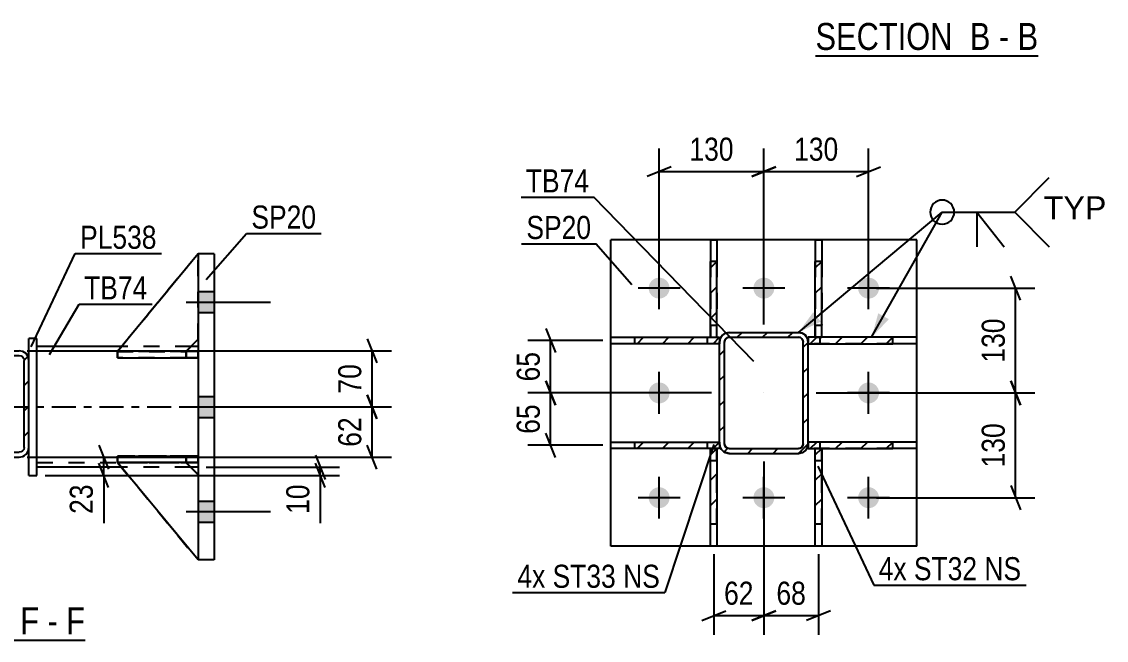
# Model space of a CAD drawing. Header units: millimetres. Extents: x 0 to 841, y 0 to 594.
# Drawn here: x 330.4 to 465.1, y 138.8 to 215.6 of the extents above; entities that cross this region are included whole.
import ezdxf

# ---------------------------------------------------------------- set-up
doc = ezdxf.new("R2010")
doc.units = ezdxf.units.MM
doc.linetypes.add('DXK_LINE_DOT2', pattern=[3.9198, 1.9599, -1.9599])
doc.linetypes.add('DXK_LINE_DOT3', pattern=[5.9187, 2.979, -0.9799, 0.9799, -0.9799])
doc.styles.add('Arial', font='ARIAL.TTF', dxfattribs={"height": 0.2})
doc.styles.add('Arial Narrow', font='ARIALN.TTF', dxfattribs={"height": 0.2})

# ---------------------------------------------------------------- blocks, each defined once
blk = doc.blocks.new('Unknown-814735430-12 - 2738')
at = {"color": 6, "linetype": 'Continuous'}
blk.add_line((428.99, 211.32), (456.64, 211.32), dxfattribs=at)
at = {"color": 0, "linetype": 'Continuous'}
for points in [[(447.1, 212.07), (447.1, 215.57), (428.99, 215.57), (428.99, 212.07)], [(450.71, 212.07), (450.71, 215.57), (448.15, 215.57), (448.15, 212.07)], [(453.03, 212.07), (453.03, 215.57), (451.76, 215.57), (451.76, 212.07)], [(456.64, 212.07), (456.64, 215.57), (454.08, 215.57), (454.08, 212.07)]]:
    blk.add_wipeout(points, dxfattribs=at)
at = {"color": 7, "linetype": 'Continuous', "style": 'Arial Narrow'}
for s, p in [('SECTION ', (428.99, 212.07)), ('B', (448.15, 212.07)), ('B', (454.08, 212.07)), ('-', (451.76, 212.07))]:
    blk.add_text(s, height=3.34, dxfattribs=at).set_placement(p)
blk = doc.blocks.new('Unknown-814735430-16 - 6405')
at = {"color": 6, "linetype": 'Continuous'}
blk.add_line((311.1, 138.82), (338.31, 138.82), dxfattribs=at)
at = {"color": 0, "linetype": 'Continuous'}
for points in [[(329.21, 139.57), (329.21, 143.07), (311.1, 143.07), (311.1, 139.57)], [(332.6, 139.57), (332.6, 143.07), (330.26, 143.07), (330.26, 139.57)], [(334.92, 139.57), (334.92, 143.07), (333.65, 143.07), (333.65, 139.57)], [(338.31, 139.57), (338.31, 143.07), (335.97, 143.07), (335.97, 139.57)]]:
    blk.add_wipeout(points, dxfattribs=at)
at = {"color": 7, "linetype": 'Continuous', "style": 'Arial Narrow'}
for s, p in [('SECTION ', (311.1, 139.57)), ('F', (330.26, 139.57)), ('F', (335.97, 139.57)), ('-', (333.65, 139.57))]:
    blk.add_text(s, height=3.34, dxfattribs=at).set_placement(p)
blk = doc.blocks.new('Part-814735430-6523 - 6405')
at = {"linetype": 'Continuous'}
h = blk.add_hatch(dxfattribs=at)
h.set_pattern_fill('', scale=0.7, style=0, pattern_type=0)
h.set_pattern_definition([(45, (319.34, 174.7427), (-1.57154, 1.57154), [])])
h.paths.add_polyline_path([(330.14, 174.74), (319.34, 174.74), (318.88, 174.65), (318.49, 174.39), (318.23, 174), (318.14, 173.54), (318.14, 162.74), (318.23, 162.28), (318.49, 161.89), (318.88, 161.63), (319.34, 161.54), (330.14, 161.54), (330.6, 161.63), (330.99, 161.89), (331.25, 162.28), (331.34, 162.74), (331.34, 173.54), (331.25, 174), (330.99, 174.39), (330.6, 174.65)])
h.paths.add_polyline_path([(330.69, 173.77), (330.74, 173.54), (330.74, 162.74), (330.69, 162.51), (330.56, 162.32), (330.37, 162.19), (330.14, 162.14), (319.34, 162.14), (319.11, 162.19), (318.92, 162.32), (318.79, 162.51), (318.74, 162.74), (318.74, 173.54), (318.79, 173.77), (318.92, 173.97), (319.11, 174.1), (319.34, 174.14), (330.14, 174.14), (330.37, 174.1), (330.56, 173.97)])
at = {"color": 2, "linetype": 'Continuous'}
for p, q in [((318.23, 174), (318.14, 173.54)), ((318.74, 173.54), (318.79, 173.77)), ((318.79, 173.77), (318.92, 173.97)), ((319.34, 174.74), (318.88, 174.65)), ((318.92, 173.97), (319.11, 174.1)), ((319.11, 174.1), (319.34, 174.14)), ((319.34, 174.74), (319.34, 174.74)), ((319.34, 174.74), (330.14, 174.74)), ((319.34, 174.14), (319.34, 174.14)), ((319.34, 174.14), (330.14, 174.14)), ((330.14, 174.74), (330.14, 174.74)), ((330.6, 174.65), (330.14, 174.74)), ((330.14, 174.14), (330.14, 174.14)), ((330.14, 174.14), (330.37, 174.1)), ((330.37, 174.1), (330.56, 173.97)), ((330.56, 173.97), (330.69, 173.77)), ((330.69, 173.77), (330.74, 173.54)), ((331.34, 173.54), (331.25, 174)), ((318.14, 173.54), (318.14, 173.54)), ((318.14, 162.74), (318.14, 173.54)), ((318.74, 173.54), (318.74, 173.54)), ((318.74, 162.74), (318.74, 173.54)), ((330.74, 173.54), (330.74, 173.54)), ((330.74, 162.74), (330.74, 173.54)), ((331.34, 173.54), (331.34, 173.54)), ((331.34, 162.74), (331.34, 173.54)), ((318.14, 162.74), (318.14, 162.74)), ((318.14, 162.74), (318.23, 162.28)), ((318.74, 162.74), (318.74, 162.74)), ((318.79, 162.51), (318.74, 162.74)), ((318.92, 162.32), (318.79, 162.51)), ((318.88, 161.63), (319.34, 161.54)), ((319.11, 162.19), (318.92, 162.32)), ((319.34, 162.14), (319.11, 162.19)), ((319.34, 162.14), (319.34, 162.14)), ((319.34, 162.14), (330.14, 162.14)), ((330.37, 162.19), (330.14, 162.14)), ((330.14, 162.14), (330.14, 162.14)), ((330.14, 161.54), (330.6, 161.63)), ((330.56, 162.32), (330.37, 162.19)), ((330.69, 162.51), (330.56, 162.32)), ((330.74, 162.74), (330.69, 162.51)), ((330.74, 162.74), (330.74, 162.74)), ((331.25, 162.28), (331.34, 162.74)), ((331.34, 162.74), (331.34, 162.74)), ((319.34, 161.54), (319.34, 161.54)), ((319.34, 161.54), (330.14, 161.54)), ((330.14, 161.54), (330.14, 161.54))]:
    blk.add_line(p, q, dxfattribs=at)
at = {"color": 7, "linetype": 'DXK_LINE_DOT3'}
blk.add_line((324.74, 168.14), (324.74, 168.14), dxfattribs=at)
at = {"color": 2, "linetype": 'Continuous'}
for centre, start, end in [((319.34, 173.54), 112.5, 157.5), ((330.14, 173.54), 22.5, 67.5), ((319.34, 162.74), 202.5, 247.5), ((330.14, 162.74), 292.5, 337.5)]:
    blk.add_arc(centre, 1.2, start, end, dxfattribs=at)
blk = doc.blocks.new('Bolt-814735430-6483 - 6405')
at = {"linetype": 'Continuous'}
for points in [[(354.34, 179.48), (354.34, 182.08), (352.34, 182.08), (352.34, 179.48)], [(354.34, 179.48), (354.34, 182.08), (352.34, 182.08), (352.34, 179.48)], [(354.34, 179.48), (354.34, 182.08), (352.34, 182.08), (352.34, 179.48)], [(354.34, 166.48), (354.34, 169.08), (352.34, 169.08), (352.34, 166.48)], [(354.34, 166.48), (354.34, 169.08), (352.34, 169.08), (352.34, 166.48)], [(354.34, 153.48), (354.34, 156.08), (352.34, 156.08), (352.34, 153.48)], [(354.34, 153.48), (354.34, 156.08), (352.34, 156.08), (352.34, 153.48)], [(354.34, 153.48), (354.34, 156.08), (352.34, 156.08), (352.34, 153.48)]]:
    blk.add_hatch(color=1, dxfattribs=at).paths.add_polyline_path(points)
at = {"color": 1, "linetype": 'Continuous'}
for p, q in [((352.34, 182.08), (354.34, 182.08)), ((352.34, 182.08), (354.34, 182.08)), ((352.34, 182.08), (354.34, 182.08)), ((350.84, 180.78), (361.34, 180.78)), ((350.84, 180.78), (361.34, 180.78)), ((350.84, 180.78), (361.34, 180.78)), ((352.34, 179.48), (354.34, 179.48)), ((352.34, 179.48), (354.34, 179.48)), ((352.34, 179.48), (354.34, 179.48)), ((352.34, 169.08), (354.34, 169.08)), ((352.34, 169.08), (354.34, 169.08)), ((350.84, 167.78), (361.34, 167.78)), ((350.84, 167.78), (361.34, 167.78)), ((352.34, 166.48), (354.34, 166.48)), ((352.34, 166.48), (354.34, 166.48)), ((352.34, 156.08), (354.34, 156.08)), ((352.34, 156.08), (354.34, 156.08)), ((352.34, 156.08), (354.34, 156.08)), ((350.84, 154.78), (361.34, 154.78)), ((350.84, 154.78), (361.34, 154.78)), ((350.84, 154.78), (361.34, 154.78)), ((352.34, 153.48), (354.34, 153.48)), ((352.34, 153.48), (354.34, 153.48)), ((352.34, 153.48), (354.34, 153.48))]:
    blk.add_line(p, q, dxfattribs=at)
blk = doc.blocks.new('Part-814735430-6532 - 6405')
at = {"color": 2, "linetype": 'Continuous'}
for p, q in [((342.84, 175.28), (332.34, 175.28)), ((352.34, 175.28), (351.45, 175.28)), ((342.83, 160.28), (332.34, 160.28)), ((352.34, 160.28), (351.43, 160.28))]:
    blk.add_line(p, q, dxfattribs=at)
at = {"color": 7, "linetype": 'DXK_LINE_DOT2'}
for p, q in [((332.34, 160.28), (332.34, 175.28)), ((351.45, 175.28), (342.84, 175.28)), ((352.34, 175.28), (352.34, 160.28)), ((352.34, 174.68), (332.34, 174.68)), ((332.34, 160.88), (352.34, 160.88)), ((351.43, 160.28), (342.83, 160.28))]:
    blk.add_line(p, q, dxfattribs=at)
at = {"color": 7, "linetype": 'DXK_LINE_DOT3'}
blk.add_line((322.34, 167.78), (362.34, 167.78), dxfattribs=at)
blk = doc.blocks.new('Part-814735430-6537 - 6405')
at = {"color": 2, "linetype": 'Continuous'}
for p, q in [((332.34, 176.28), (331.34, 176.28)), ((331.34, 173.54), (331.34, 176.28)), ((332.34, 159.28), (332.34, 176.28)), ((331.34, 159.28), (331.34, 162.74)), ((331.34, 159.28), (332.34, 159.28))]:
    blk.add_line(p, q, dxfattribs=at)
at = {"color": 7, "linetype": 'DXK_LINE_DOT2'}
blk.add_line((331.34, 162.74), (331.34, 173.54), dxfattribs=at)
blk = doc.blocks.new('Part-814735430-6548 - 6405')
at = {"color": 2, "linetype": 'Continuous'}
for p, q in [((342.34, 160.87), (342.34, 160.87)), ((350.84, 160.87), (342.34, 160.87)), ((352.34, 148.78), (342.34, 160.87)), ((350.84, 160.87), (350.84, 160.87)), ((350.84, 160.87), (352.34, 159.37))]:
    blk.add_line(p, q, dxfattribs=at)
at = {"color": 7, "linetype": 'DXK_LINE_DOT2'}
for p, q in [((342.34, 160.87), (350.84, 160.87)), ((352.34, 148.78), (342.34, 160.87)), ((350.84, 160.87), (352.34, 159.37)), ((352.34, 159.37), (352.34, 148.78))]:
    blk.add_line(p, q, dxfattribs=at)
blk = doc.blocks.new('Part-814735430-6549 - 6405')
at = {"color": 7, "linetype": 'DXK_LINE_DOT2'}
for p, q in [((342.34, 160.87), (350.84, 160.87)), ((352.34, 148.78), (342.34, 160.87)), ((342.34, 160.87), (342.34, 160.87)), ((350.84, 160.87), (342.34, 160.87)), ((342.34, 160.87), (352.34, 148.78)), ((350.84, 160.87), (352.34, 159.37)), ((350.84, 160.87), (350.84, 160.87)), ((352.34, 159.37), (350.84, 160.87)), ((352.34, 159.37), (352.34, 148.78))]:
    blk.add_line(p, q, dxfattribs=at)
blk = doc.blocks.new('Part-814735430-6550 - 6405')
at = {"color": 2, "linetype": 'Continuous'}
for p, q in [((352.34, 186.78), (342.34, 174.67)), ((350.85, 174.68), (352.34, 176.17)), ((343.59, 174.67), (342.34, 174.67)), ((342.34, 174.67), (342.34, 174.67))]:
    blk.add_line(p, q, dxfattribs=at)
at = {"color": 7, "linetype": 'DXK_LINE_DOT2'}
for p, q in [((342.34, 174.67), (352.34, 186.78)), ((352.34, 176.17), (352.34, 186.78)), ((350.84, 174.67), (352.34, 176.17)), ((350.84, 174.67), (342.34, 174.67)), ((350.84, 174.67), (343.59, 174.67)), ((350.84, 174.67), (350.85, 174.68)), ((350.84, 174.67), (350.84, 174.67))]:
    blk.add_line(p, q, dxfattribs=at)
blk = doc.blocks.new('Part-814735430-6551 - 6405')
at = {"color": 7, "linetype": 'DXK_LINE_DOT2'}
for p, q in [((352.34, 186.78), (342.34, 174.67)), ((342.34, 174.67), (352.34, 186.78)), ((352.34, 176.17), (352.34, 186.78)), ((350.84, 174.67), (352.34, 176.17)), ((350.84, 174.67), (352.34, 176.17)), ((342.34, 174.67), (350.84, 174.67)), ((342.34, 174.67), (342.34, 174.67)), ((350.84, 174.67), (342.34, 174.67)), ((350.84, 174.67), (350.84, 174.67))]:
    blk.add_line(p, q, dxfattribs=at)
blk = doc.blocks.new('Part-814735430-6552 - 6405')
at = {"color": 7, "linetype": 'DXK_LINE_DOT2'}
for p, q in [((342.34, 160.88), (342.34, 161.68)), ((342.34, 161.68), (350.84, 161.68)), ((352.34, 161.68), (342.34, 161.68)), ((350.84, 160.88), (350.84, 161.68)), ((350.84, 161.68), (352.34, 161.68)), ((352.34, 160.88), (352.34, 161.68)), ((352.34, 160.88), (352.34, 161.68)), ((352.34, 161.68), (352.34, 161.68)), ((350.84, 160.88), (342.34, 160.88)), ((342.34, 160.88), (352.34, 160.88)), ((352.34, 160.88), (350.84, 160.88)), ((352.34, 160.88), (352.34, 160.88))]:
    blk.add_line(p, q, dxfattribs=at)
blk = doc.blocks.new('Part-814735430-6553 - 6405')
at = {"color": 7, "linetype": 'DXK_LINE_DOT2'}
for p, q in [((342.34, 173.88), (342.34, 174.68)), ((342.34, 174.68), (350.84, 174.68)), ((352.34, 174.68), (342.34, 174.68)), ((350.84, 173.88), (342.34, 173.88)), ((342.34, 173.88), (352.34, 173.88)), ((350.84, 173.88), (350.84, 174.68)), ((350.84, 174.68), (352.34, 174.68)), ((352.34, 173.88), (350.84, 173.88)), ((352.34, 173.88), (352.34, 174.68)), ((352.34, 173.88), (352.34, 174.68)), ((352.34, 174.68), (352.34, 174.68)), ((352.34, 173.88), (352.34, 173.88))]:
    blk.add_line(p, q, dxfattribs=at)
blk = doc.blocks.new('Part-814735430-6554 - 6405')
at = {"color": 2, "linetype": 'Continuous'}
for p, q in [((342.34, 161.68), (352.34, 161.68)), ((342.34, 161.68), (342.34, 160.88)), ((352.34, 161.68), (352.34, 161.68)), ((352.34, 160.88), (352.34, 161.68)), ((352.34, 160.88), (342.34, 160.88))]:
    blk.add_line(p, q, dxfattribs=at)
at = {"color": 7, "linetype": 'DXK_LINE_DOT2'}
for p, q in [((350.84, 161.68), (342.34, 161.68)), ((352.34, 161.68), (350.84, 161.68)), ((350.84, 161.68), (350.84, 160.88)), ((352.34, 161.68), (352.34, 161.68)), ((342.34, 160.88), (350.84, 160.88)), ((350.84, 160.88), (352.34, 160.88))]:
    blk.add_line(p, q, dxfattribs=at)
blk = doc.blocks.new('Part-814735430-6555 - 6405')
at = {"color": 2, "linetype": 'Continuous'}
for p, q in [((342.35, 174.68), (342.34, 174.68)), ((342.34, 174.68), (342.34, 173.88)), ((342.34, 173.88), (352.34, 173.88)), ((352.34, 174.68), (343.59, 174.68)), ((352.34, 174.68), (352.34, 174.68)), ((352.34, 174.68), (352.34, 173.88))]:
    blk.add_line(p, q, dxfattribs=at)
at = {"color": 7, "linetype": 'DXK_LINE_DOT2'}
for p, q in [((342.34, 173.88), (350.84, 173.88)), ((343.59, 174.68), (342.35, 174.68)), ((350.84, 174.68), (342.35, 174.68)), ((350.84, 174.68), (352.34, 174.68)), ((350.84, 174.68), (350.84, 173.88)), ((350.84, 173.88), (352.34, 173.88)), ((352.34, 174.68), (352.34, 174.68))]:
    blk.add_line(p, q, dxfattribs=at)
blk = doc.blocks.new('Part-814735430-6568 - 6405')
at = {"color": 2, "linetype": 'Continuous'}
for p, q in [((354.34, 186.78), (352.34, 186.78)), ((352.34, 186.78), (352.34, 148.78)), ((354.34, 186.78), (354.34, 148.78)), ((354.34, 148.78), (352.34, 148.78))]:
    blk.add_line(p, q, dxfattribs=at)
blk = doc.blocks.new('Part-814735430-6031 - 6020')
at = {"linetype": 'Continuous'}
h = blk.add_hatch(dxfattribs=at)
h.set_pattern_fill('', scale=0.7, style=0, pattern_type=0)
h.set_pattern_definition([(45, (417.0798, 163.4131), (-1.57154, 1.57154), [])])
h.paths.add_polyline_path([(417.08, 162.61), (417.08, 163.41), (406.58, 163.41), (406.58, 162.61)])
at = {"color": 2, "linetype": 'Continuous'}
for p, q in [((403.58, 162.61), (403.58, 163.41)), ((403.58, 163.41), (406.58, 163.41)), ((406.58, 163.41), (417.08, 163.41)), ((406.58, 162.61), (406.58, 163.41)), ((417.08, 163.41), (417.08, 162.61)), ((406.58, 162.61), (403.58, 162.61)), ((417.08, 162.61), (406.58, 162.61))]:
    blk.add_line(p, q, dxfattribs=at)
at = {"color": 7, "linetype": 'DXK_LINE_DOT2'}
for p, q in [((406.58, 163.41), (417.08, 163.41)), ((415.58, 162.61), (415.58, 163.41)), ((417.08, 163.41), (417.08, 162.61)), ((417.08, 162.61), (406.58, 162.61))]:
    blk.add_line(p, q, dxfattribs=at)
blk = doc.blocks.new('Bolt-814735430-6129 - 6020')
at = {"linetype": 'Continuous'}
for points in [[(408.28, 182.51, -1), (410.88, 182.51, -1)], [(421.28, 182.51, -1), (423.88, 182.51, -1)], [(434.28, 182.51, -1), (436.88, 182.51, -1)], [(408.28, 169.51, -1), (410.88, 169.51, -1)], [(434.28, 169.51, -1), (436.88, 169.51, -1)], [(408.28, 156.51, -1), (410.88, 156.51, -1)], [(421.28, 156.51, -1), (423.88, 156.51, -1)], [(434.28, 156.51, -1), (436.88, 156.51, -1)]]:
    blk.add_hatch(color=1, dxfattribs=at).paths.add_polyline_path(points)
at = {"color": 1, "linetype": 'Continuous'}
for p, q in [((409.58, 179.91), (409.58, 185.11)), ((422.58, 179.91), (422.58, 185.11)), ((435.58, 179.91), (435.58, 185.11)), ((412.18, 182.51), (406.98, 182.51)), ((425.18, 182.51), (419.98, 182.51)), ((438.18, 182.51), (432.98, 182.51)), ((409.58, 166.91), (409.58, 172.11)), ((435.58, 166.91), (435.58, 172.11)), ((412.18, 169.51), (406.98, 169.51)), ((438.18, 169.51), (432.98, 169.51)), ((409.58, 153.91), (409.58, 159.11)), ((422.58, 153.91), (422.58, 159.11)), ((435.58, 153.91), (435.58, 159.11)), ((412.18, 156.51), (406.98, 156.51)), ((425.18, 156.51), (419.98, 156.51)), ((438.18, 156.51), (432.98, 156.51))]:
    blk.add_line(p, q, dxfattribs=at)
blk = doc.blocks.new('Part-814735430-6073 - 6020')
at = {"linetype": 'Continuous'}
h = blk.add_hatch(dxfattribs=at)
h.set_pattern_fill('', scale=0.7, style=0, pattern_type=0)
h.set_pattern_definition([(45, (417.0798, 176.4131), (-1.57154, 1.57154), [])])
h.paths.add_polyline_path([(417.08, 175.61), (417.08, 176.41), (406.58, 176.41), (406.58, 175.61)])
at = {"color": 2, "linetype": 'Continuous'}
for p, q in [((403.58, 175.61), (403.58, 176.41)), ((403.58, 176.41), (406.58, 176.41)), ((406.58, 176.41), (417.08, 176.41)), ((406.58, 175.61), (406.58, 176.41)), ((417.08, 176.41), (417.08, 175.61)), ((406.58, 175.61), (403.58, 175.61)), ((417.08, 175.61), (406.58, 175.61))]:
    blk.add_line(p, q, dxfattribs=at)
at = {"color": 7, "linetype": 'DXK_LINE_DOT2'}
for p, q in [((406.58, 176.41), (417.08, 176.41)), ((415.58, 175.61), (415.58, 176.41)), ((417.08, 176.41), (417.08, 175.61)), ((417.08, 175.61), (406.58, 175.61))]:
    blk.add_line(p, q, dxfattribs=at)
blk = doc.blocks.new('Part-814735430-6078 - 6020')
at = {"linetype": 'Continuous'}
h = blk.add_hatch(dxfattribs=at)
h.set_pattern_fill('', scale=0.7, style=0, pattern_type=0)
h.set_pattern_definition([(45, (429.7644, 162.6233), (-1.57154, 1.57154), [])])
h.paths.add_polyline_path([(429.76, 153.21), (429.76, 162.62), (428.96, 162.62), (428.96, 153.21)])
at = {"color": 7, "linetype": 'DXK_LINE_DOT2'}
for p, q in [((428.96, 161.12), (428.96, 162.62)), ((428.96, 162.62), (429.76, 162.62)), ((429.76, 153.21), (429.76, 162.62)), ((428.96, 161.12), (429.76, 161.12)), ((428.96, 153.21), (428.96, 161.12))]:
    blk.add_line(p, q, dxfattribs=at)
at = {"color": 2, "linetype": 'Continuous'}
for p, q in [((428.96, 153.21), (428.96, 162.62)), ((428.96, 162.62), (429.76, 162.62)), ((429.76, 162.62), (429.76, 153.21)), ((428.96, 150.51), (428.96, 153.21)), ((429.76, 153.21), (428.96, 153.21)), ((429.76, 153.21), (429.76, 150.51)), ((429.76, 150.51), (428.96, 150.51))]:
    blk.add_line(p, q, dxfattribs=at)
blk = doc.blocks.new('Part-814735430-6083 - 6020')
at = {"linetype": 'Continuous'}
h = blk.add_hatch(dxfattribs=at)
h.set_pattern_fill('', scale=0.7, style=0, pattern_type=0)
h.set_pattern_definition([(45, (416.765, 162.6233), (-1.57154, 1.57154), [])])
h.paths.add_polyline_path([(416.76, 153.21), (416.76, 162.62), (415.96, 162.62), (415.96, 153.21)])
at = {"color": 7, "linetype": 'DXK_LINE_DOT2'}
for p, q in [((415.96, 161.12), (415.96, 162.62)), ((415.96, 162.62), (416.76, 162.62)), ((416.76, 153.21), (416.76, 162.62)), ((415.96, 161.12), (416.76, 161.12)), ((415.96, 153.21), (415.96, 161.12))]:
    blk.add_line(p, q, dxfattribs=at)
at = {"color": 2, "linetype": 'Continuous'}
for p, q in [((415.96, 153.21), (415.96, 162.62)), ((415.96, 162.62), (416.76, 162.62)), ((416.76, 162.62), (416.76, 153.21)), ((415.96, 150.51), (415.96, 153.21)), ((416.76, 153.21), (415.96, 153.21)), ((416.76, 153.21), (416.76, 150.51)), ((416.76, 150.51), (415.96, 150.51))]:
    blk.add_line(p, q, dxfattribs=at)
blk = doc.blocks.new('Part-814735430-6088 - 6020')
at = {"linetype": 'Continuous'}
h = blk.add_hatch(dxfattribs=at)
h.set_pattern_fill('', scale=0.7, style=0, pattern_type=0)
h.set_pattern_definition([(45, (429.764, 185.8255), (-1.57154, 1.57154), [])])
h.paths.add_polyline_path([(429.76, 176.42), (429.76, 185.83), (428.96, 185.83), (428.96, 176.42)])
at = {"color": 2, "linetype": 'Continuous'}
for p, q in [((428.96, 188.51), (428.96, 185.83)), ((428.96, 188.51), (429.76, 188.51)), ((429.76, 188.51), (429.76, 185.83)), ((428.96, 176.42), (428.96, 185.83)), ((429.76, 185.83), (428.96, 185.83)), ((429.76, 176.42), (429.76, 185.83)), ((428.96, 176.42), (429.76, 176.42))]:
    blk.add_line(p, q, dxfattribs=at)
at = {"color": 7, "linetype": 'DXK_LINE_DOT2'}
for p, q in [((428.96, 185.83), (428.96, 176.42)), ((429.76, 185.83), (429.76, 177.92)), ((428.96, 177.92), (429.76, 177.92)), ((429.76, 176.42), (429.76, 177.92)), ((428.96, 176.42), (429.76, 176.42))]:
    blk.add_line(p, q, dxfattribs=at)
blk = doc.blocks.new('Part-814735430-6093 - 6020')
at = {"linetype": 'Continuous'}
h = blk.add_hatch(dxfattribs=at)
h.set_pattern_fill('', scale=0.7, style=0, pattern_type=0)
h.set_pattern_definition([(45, (416.7645, 185.8255), (-1.57154, 1.57154), [])])
h.paths.add_polyline_path([(416.76, 176.42), (416.76, 185.83), (415.96, 185.83), (415.96, 176.42)])
at = {"color": 2, "linetype": 'Continuous'}
for p, q in [((415.96, 188.51), (415.96, 185.83)), ((415.96, 188.51), (416.76, 188.51)), ((416.76, 188.51), (416.76, 185.83)), ((415.96, 176.42), (415.96, 185.83)), ((416.76, 185.83), (415.96, 185.83)), ((416.76, 176.42), (416.76, 185.83)), ((415.96, 176.42), (416.76, 176.42))]:
    blk.add_line(p, q, dxfattribs=at)
at = {"color": 7, "linetype": 'DXK_LINE_DOT2'}
for p, q in [((415.96, 185.83), (415.96, 176.42)), ((416.76, 185.83), (416.76, 177.92)), ((415.96, 177.92), (416.76, 177.92)), ((416.76, 176.42), (416.76, 177.92)), ((415.96, 176.42), (416.76, 176.42))]:
    blk.add_line(p, q, dxfattribs=at)
blk = doc.blocks.new('Part-814735430-6176 - 6020')
at = {"color": 2, "linetype": 'Continuous'}
for p, q in [((403.58, 150.51), (403.58, 188.51)), ((441.58, 188.51), (403.58, 188.51)), ((441.58, 150.51), (441.58, 188.51)), ((441.58, 150.51), (403.58, 150.51))]:
    blk.add_line(p, q, dxfattribs=at)
blk = doc.blocks.new('Part-814735430-6182 - 6020')
at = {"linetype": 'Continuous'}
h = blk.add_hatch(dxfattribs=at)
h.set_pattern_fill('', scale=0.7, style=0, pattern_type=0)
h.set_pattern_definition([(45, (438.5782, 163.4134), (-1.57154, 1.57154), [])])
h.paths.add_polyline_path([(438.58, 162.61), (438.58, 163.41), (428.08, 163.41), (428.08, 162.61)])
at = {"color": 7, "linetype": 'DXK_LINE_DOT2'}
for p, q in [((438.58, 163.41), (428.08, 163.41)), ((428.08, 163.41), (428.08, 162.61)), ((429.58, 162.61), (429.58, 163.41)), ((438.58, 162.61), (428.08, 162.61))]:
    blk.add_line(p, q, dxfattribs=at)
at = {"color": 2, "linetype": 'Continuous'}
for p, q in [((438.58, 163.41), (428.08, 163.41)), ((428.08, 163.41), (428.08, 162.61)), ((441.58, 163.41), (438.58, 163.41)), ((438.58, 162.61), (438.58, 163.41)), ((441.58, 162.61), (441.58, 163.41)), ((428.08, 162.61), (438.58, 162.61)), ((441.58, 162.61), (438.58, 162.61))]:
    blk.add_line(p, q, dxfattribs=at)
blk = doc.blocks.new('Part-814735430-6187 - 6020')
at = {"linetype": 'Continuous'}
h = blk.add_hatch(dxfattribs=at)
h.set_pattern_fill('', scale=0.7, style=0, pattern_type=0)
h.set_pattern_definition([(45, (438.5782, 176.4134), (-1.57154, 1.57154), [])])
h.paths.add_polyline_path([(438.58, 175.61), (438.58, 176.41), (428.08, 176.41), (428.08, 175.61)])
at = {"color": 7, "linetype": 'DXK_LINE_DOT2'}
for p, q in [((438.58, 176.41), (428.08, 176.41)), ((428.08, 176.41), (428.08, 175.61)), ((429.58, 175.61), (429.58, 176.41)), ((438.58, 175.61), (428.08, 175.61))]:
    blk.add_line(p, q, dxfattribs=at)
at = {"color": 2, "linetype": 'Continuous'}
for p, q in [((438.58, 176.41), (428.08, 176.41)), ((428.08, 176.41), (428.08, 175.61)), ((441.58, 176.41), (438.58, 176.41)), ((438.58, 175.61), (438.58, 176.41)), ((441.58, 175.61), (441.58, 176.41)), ((428.08, 175.61), (438.58, 175.61)), ((441.58, 175.61), (438.58, 175.61))]:
    blk.add_line(p, q, dxfattribs=at)
blk = doc.blocks.new('Part-814735430-6200 - 6020')
at = {"linetype": 'Continuous'}
h = blk.add_hatch(dxfattribs=at)
h.set_pattern_fill('', scale=0.7, style=0, pattern_type=0)
h.set_pattern_definition([(45, (428.0799, 163.214), (-1.57154, 1.57154), [])])
h.paths.add_polyline_path([(427.99, 162.75), (428.08, 163.21), (428.08, 175.81), (427.99, 176.27), (427.73, 176.66), (427.34, 176.92), (426.88, 177.01), (418.28, 177.01), (417.82, 176.92), (417.43, 176.66), (417.17, 176.27), (417.08, 175.81), (417.08, 163.21), (417.17, 162.75), (417.43, 162.37), (417.82, 162.11), (418.28, 162.01), (426.88, 162.01), (427.34, 162.11), (427.73, 162.37)])
h.paths.add_polyline_path([(427.11, 162.66), (426.88, 162.61), (418.28, 162.61), (418.05, 162.66), (417.86, 162.79), (417.73, 162.98), (417.68, 163.21), (417.68, 175.81), (417.73, 176.04), (417.86, 176.24), (418.05, 176.37), (418.28, 176.41), (426.88, 176.41), (427.11, 176.37), (427.3, 176.24), (427.43, 176.04), (427.48, 175.81), (427.48, 163.21), (427.43, 162.98), (427.3, 162.79)])
at = {"color": 7, "linetype": 'DXK_LINE_DOT2'}
for p, q in [((417.82, 176.92), (418.28, 177.01)), ((418.28, 176.41), (418.05, 176.37)), ((418.28, 177.01), (426.88, 177.01)), ((418.28, 176.41), (426.88, 176.41)), ((426.88, 177.01), (427.34, 176.92)), ((427.11, 176.37), (426.88, 176.41)), ((417.08, 175.81), (417.17, 176.27)), ((417.08, 163.21), (417.08, 175.81)), ((417.73, 176.04), (417.68, 175.81)), ((417.68, 163.21), (417.68, 175.81)), ((417.86, 176.24), (417.73, 176.04)), ((418.05, 176.37), (417.86, 176.24)), ((427.3, 176.24), (427.11, 176.37)), ((427.43, 176.04), (427.3, 176.24)), ((427.48, 175.81), (427.43, 176.04)), ((427.48, 163.21), (427.48, 175.81)), ((427.99, 176.27), (428.08, 175.81)), ((428.08, 163.21), (428.08, 175.81)), ((417.17, 162.75), (417.08, 163.21)), ((417.68, 163.21), (417.73, 162.98)), ((417.73, 162.98), (417.86, 162.79)), ((427.3, 162.79), (427.43, 162.98)), ((427.43, 162.98), (427.48, 163.21)), ((428.08, 163.21), (427.99, 162.75)), ((418.28, 162.01), (417.82, 162.11)), ((417.86, 162.79), (418.05, 162.66)), ((418.05, 162.66), (418.28, 162.61)), ((418.28, 162.61), (426.88, 162.61)), ((418.28, 162.01), (426.88, 162.01)), ((426.88, 162.61), (427.11, 162.66)), ((427.34, 162.11), (426.88, 162.01)), ((427.11, 162.66), (427.3, 162.79))]:
    blk.add_line(p, q, dxfattribs=at)
at = {"color": 2, "linetype": 'Continuous'}
for p, q in [((418.28, 177.01), (417.82, 176.92)), ((418.05, 176.37), (418.28, 176.41)), ((418.28, 177.01), (426.88, 177.01)), ((418.28, 176.41), (426.88, 176.41)), ((427.34, 176.92), (426.88, 177.01)), ((426.88, 176.41), (427.11, 176.37)), ((417.17, 176.27), (417.08, 175.81)), ((417.08, 163.21), (417.08, 175.81)), ((417.68, 175.81), (417.73, 176.04)), ((417.68, 163.21), (417.68, 175.81)), ((417.73, 176.04), (417.86, 176.24)), ((417.86, 176.24), (418.05, 176.37)), ((427.11, 176.37), (427.3, 176.24)), ((427.3, 176.24), (427.43, 176.04)), ((427.43, 176.04), (427.48, 175.81)), ((427.48, 163.21), (427.48, 175.81)), ((428.08, 175.81), (427.99, 176.27)), ((428.08, 163.21), (428.08, 175.81)), ((417.08, 163.21), (417.17, 162.75)), ((417.73, 162.98), (417.68, 163.21)), ((417.86, 162.79), (417.73, 162.98)), ((427.43, 162.98), (427.3, 162.79)), ((427.48, 163.21), (427.43, 162.98)), ((427.99, 162.75), (428.08, 163.21)), ((417.82, 162.11), (418.28, 162.01)), ((418.05, 162.66), (417.86, 162.79)), ((418.28, 162.61), (418.05, 162.66)), ((418.28, 162.61), (426.88, 162.61)), ((418.28, 162.01), (426.88, 162.01)), ((427.11, 162.66), (426.88, 162.61)), ((426.88, 162.01), (427.34, 162.11)), ((427.3, 162.79), (427.11, 162.66))]:
    blk.add_line(p, q, dxfattribs=at)
at = {"color": 7, "linetype": 'DXK_LINE_DOT3'}
blk.add_line((422.58, 169.51), (422.58, 169.51), dxfattribs=at)
at = {"color": 7, "linetype": 'DXK_LINE_DOT2'}
for centre, start, end in [((418.28, 175.81), 112.5, 157.5), ((426.88, 175.81), 22.5, 67.5), ((418.28, 163.21), 202.5, 247.5), ((426.88, 163.21), 292.5, 337.5)]:
    blk.add_arc(centre, 1.2, start, end, dxfattribs=at)
at = {"color": 2, "linetype": 'Continuous'}
for centre, start, end in [((418.28, 175.81), 112.5, 157.5), ((426.88, 175.81), 22.5, 67.5), ((418.28, 163.21), 202.5, 247.5), ((426.88, 163.21), 292.5, 337.5)]:
    blk.add_arc(centre, 1.2, start, end, dxfattribs=at)
blk = doc.blocks.new('StraightDimension-814735430-6592 - 6405')
at = {"color": 7, "linetype": 'Continuous'}
for p, q in [((340.02, 163.04), (341.22, 160.04)), ((331.14, 161.54), (343.02, 161.54)), ((341.22, 157.78), (340.02, 160.78)), ((340.62, 159.28), (340.62, 161.54)), ((333.34, 159.28), (343.02, 159.28)), ((340.62, 159.28), (340.62, 153.37)), ((340.62, 159.28), (340.62, 153.37))]:
    blk.add_line(p, q, dxfattribs=at)
at = {"color": 0}
blk.add_wipeout([(339.87, 158.76), (335.67, 158.76), (335.67, 153.9), (339.87, 153.9)], dxfattribs=at)
at = {"color": 3, "style": 'Arial Narrow'}
blk.add_text('23', height=2.863, rotation=90.0002, dxfattribs=at).set_placement((339.27, 154.5))
blk = doc.blocks.new('StraightDimension-814735430-6660 - 6405')
at = {"color": 7, "linetype": 'Continuous'}
for p, q in [((373.35, 169.28), (374.55, 166.28)), ((359.84, 167.78), (376.35, 167.78)), ((373.95, 161.54), (373.95, 167.78)), ((374.55, 160.04), (373.35, 163.04)), ((331.14, 161.54), (376.35, 161.54))]:
    blk.add_line(p, q, dxfattribs=at)
at = {"color": 0}
blk.add_wipeout([(373.2, 167.09), (369, 167.09), (369, 162.23), (373.2, 162.23)], dxfattribs=at)
at = {"color": 3, "style": 'Arial Narrow'}
blk.add_text('62', height=2.863, rotation=90.0002, dxfattribs=at).set_placement((372.6, 162.83))
blk = doc.blocks.new('StraightDimension-814735430-6625 - 6405')
at = {"color": 7, "linetype": 'Continuous'}
for p, q in [((366.9, 161.78), (368.1, 158.78)), ((353.34, 160.28), (369.9, 160.28)), ((368.1, 157.78), (366.9, 160.78)), ((367.5, 159.28), (367.5, 160.28)), ((333.34, 159.28), (369.9, 159.28)), ((367.5, 159.28), (367.5, 153.37)), ((367.5, 159.28), (367.5, 153.37))]:
    blk.add_line(p, q, dxfattribs=at)
at = {"color": 0}
blk.add_wipeout([(366.75, 158.76), (362.55, 158.76), (362.55, 153.9), (366.75, 153.9)], dxfattribs=at)
at = {"color": 3, "style": 'Arial Narrow'}
blk.add_text('10', height=2.863, rotation=90.0002, dxfattribs=at).set_placement((366.15, 154.5))
blk = doc.blocks.new('StraightDimension-814735430-6669 - 6405')
at = {"color": 7, "linetype": 'Continuous'}
for p, q in [((373.35, 176.24), (374.55, 173.24)), ((331.14, 174.74), (376.35, 174.74)), ((373.95, 167.78), (373.95, 174.74)), ((374.55, 166.28), (373.35, 169.28)), ((359.84, 167.78), (376.35, 167.78))]:
    blk.add_line(p, q, dxfattribs=at)
at = {"color": 0}
blk.add_wipeout([(373.2, 173.69), (369, 173.69), (369, 168.83), (373.2, 168.83)], dxfattribs=at)
at = {"color": 3, "style": 'Arial Narrow'}
blk.add_text('70', height=2.863, rotation=90.0002, dxfattribs=at).set_placement((372.6, 169.43))
blk = doc.blocks.new('StraightDimension-814735430-6271 - 6020')
at = {"color": 7, "linetype": 'Continuous'}
for p, q in [((422.58, 161.01), (422.58, 139.48)), ((416.36, 149.51), (416.36, 139.48)), ((414.86, 141.28), (417.86, 142.48)), ((416.36, 141.88), (422.58, 141.88)), ((424.08, 142.48), (421.08, 141.28))]:
    blk.add_line(p, q, dxfattribs=at)
at = {"color": 0}
blk.add_wipeout([(421.9, 142.63), (421.9, 146.83), (417.04, 146.83), (417.04, 142.63)], dxfattribs=at)
at = {"color": 3, "style": 'Arial Narrow'}
blk.add_text('62', height=2.863, dxfattribs=at).set_placement((417.64, 143.23))
blk = doc.blocks.new('StraightDimension-814735430-6218 - 6020')
at = {"color": 7, "linetype": 'Continuous'}
for p, q in [((409.58, 183.51), (409.58, 199.82)), ((422.58, 178.01), (422.58, 199.82)), ((411.08, 197.57), (408.08, 196.37)), ((409.58, 196.97), (422.58, 196.97)), ((421.08, 196.37), (424.08, 197.57))]:
    blk.add_line(p, q, dxfattribs=at)
at = {"color": 0}
blk.add_wipeout([(419.42, 197.72), (419.42, 201.92), (412.74, 201.92), (412.74, 197.72)], dxfattribs=at)
at = {"color": 3, "style": 'Arial Narrow'}
blk.add_text('130', height=2.863, dxfattribs=at).set_placement((413.34, 198.32))
blk = doc.blocks.new('StraightDimension-814735430-6280 - 6020')
at = {"color": 7, "linetype": 'Continuous'}
for p, q in [((422.58, 161.01), (422.58, 139.48)), ((429.36, 149.51), (429.36, 139.48)), ((421.08, 141.28), (424.08, 142.48)), ((422.58, 141.88), (429.36, 141.88)), ((430.86, 142.48), (427.86, 141.28))]:
    blk.add_line(p, q, dxfattribs=at)
at = {"color": 0}
blk.add_wipeout([(428.4, 142.63), (428.4, 146.83), (423.54, 146.83), (423.54, 142.63)], dxfattribs=at)
at = {"color": 3, "style": 'Arial Narrow'}
blk.add_text('68', height=2.863, dxfattribs=at).set_placement((424.14, 143.23))
blk = doc.blocks.new('StraightDimension-814735430-6260 - 6020')
at = {"color": 7, "linetype": 'Continuous'}
for p, q in [((454.44, 168.01), (453.24, 171.01)), ((429.08, 169.51), (456.24, 169.51)), ((453.84, 156.51), (453.84, 169.51)), ((453.24, 158.01), (454.44, 155.01)), ((436.58, 156.51), (456.24, 156.51))]:
    blk.add_line(p, q, dxfattribs=at)
at = {"color": 0}
blk.add_wipeout([(453.09, 166.36), (448.89, 166.36), (448.89, 159.67), (453.09, 159.67)], dxfattribs=at)
at = {"color": 3, "style": 'Arial Narrow'}
blk.add_text('130', height=2.863, rotation=90.0002, dxfattribs=at).set_placement((452.49, 160.27))
blk = doc.blocks.new('StraightDimension-814735430-6227 - 6020')
at = {"color": 7, "linetype": 'Continuous'}
for p, q in [((422.58, 178.01), (422.58, 199.82)), ((435.58, 183.51), (435.58, 199.82)), ((424.08, 197.57), (421.08, 196.37)), ((422.58, 196.97), (435.58, 196.97)), ((434.08, 196.37), (437.08, 197.57))]:
    blk.add_line(p, q, dxfattribs=at)
at = {"color": 0}
blk.add_wipeout([(432.42, 197.72), (432.42, 201.92), (425.74, 201.92), (425.74, 197.72)], dxfattribs=at)
at = {"color": 3, "style": 'Arial Narrow'}
blk.add_text('130', height=2.863, dxfattribs=at).set_placement((426.34, 198.32))
blk = doc.blocks.new('StraightDimension-814735430-6237 - 6020')
at = {"color": 7, "linetype": 'Continuous'}
for p, q in [((395.51, 171.01), (396.71, 168.01)), ((416.08, 169.51), (393.26, 169.51)), ((396.11, 163.01), (396.11, 169.51)), ((396.71, 161.51), (395.51, 164.51)), ((402.58, 163.01), (393.26, 163.01))]:
    blk.add_line(p, q, dxfattribs=at)
at = {"color": 0}
blk.add_wipeout([(395.36, 168.69), (391.16, 168.69), (391.16, 163.84), (395.36, 163.84)], dxfattribs=at)
at = {"color": 3, "style": 'Arial Narrow'}
blk.add_text('65', height=2.863, rotation=90.0002, dxfattribs=at).set_placement((394.76, 164.44))
blk = doc.blocks.new('StraightDimension-814735430-6243 - 6020')
at = {"color": 7, "linetype": 'Continuous'}
for p, q in [((395.51, 177.51), (396.71, 174.51)), ((402.58, 176.01), (393.26, 176.01)), ((396.11, 169.51), (396.11, 176.01)), ((396.71, 168.01), (395.51, 171.01)), ((416.08, 169.51), (393.26, 169.51))]:
    blk.add_line(p, q, dxfattribs=at)
at = {"color": 0}
blk.add_wipeout([(395.36, 175.19), (391.16, 175.19), (391.16, 170.34), (395.36, 170.34)], dxfattribs=at)
at = {"color": 3, "style": 'Arial Narrow'}
blk.add_text('65', height=2.863, rotation=90.0002, dxfattribs=at).set_placement((394.76, 170.94))
blk = doc.blocks.new('StraightDimension-814735430-6250 - 6020')
at = {"color": 7, "linetype": 'Continuous'}
for p, q in [((454.44, 181.01), (453.24, 184.01)), ((436.58, 182.51), (456.24, 182.51)), ((453.84, 169.51), (453.84, 182.51)), ((453.24, 171.01), (454.44, 168.01)), ((429.08, 169.51), (456.24, 169.51))]:
    blk.add_line(p, q, dxfattribs=at)
at = {"color": 0}
blk.add_wipeout([(453.09, 179.36), (448.89, 179.36), (448.89, 172.67), (453.09, 172.67)], dxfattribs=at)
at = {"color": 3, "style": 'Arial Narrow'}
blk.add_text('130', height=2.863, rotation=90.0002, dxfattribs=at).set_placement((452.49, 173.27))
blk = doc.blocks.new('Mark-814735430-6528 - 6405')
at = {"color": 0}
blk.add_wipeout([(346.04, 181.11), (346.04, 184.11), (338.19, 184.11), (338.19, 181.11)], dxfattribs=at)
blk.add_wipeout([(346.04, 181.11), (346.04, 184.11), (338.19, 184.11), (338.19, 181.11)], dxfattribs=at)
at = {"color": 30, "linetype": 'Continuous'}
for p, q in [((333.91, 174.27), (337.59, 180.51)), ((337.59, 180.51), (346.64, 180.51))]:
    blk.add_line(p, q, dxfattribs=at)
at = {"color": 3, "style": 'Arial Narrow'}
blk.add_text('TB74', height=2.863, dxfattribs=at).set_placement((338.19, 181.11))
blk = doc.blocks.new('Mark-814735430-6533 - 6405')
at = {"color": 0}
blk.add_wipeout([(347.19, 187.39), (347.19, 190.39), (337.69, 190.39), (337.69, 187.39)], dxfattribs=at)
blk.add_wipeout([(347.19, 187.39), (347.19, 190.39), (337.69, 190.39), (337.69, 187.39)], dxfattribs=at)
at = {"color": 30, "linetype": 'Continuous'}
for p, q in [((331.6, 175.22), (337.09, 186.79)), ((337.09, 186.79), (347.79, 186.79))]:
    blk.add_line(p, q, dxfattribs=at)
at = {"color": 3, "style": 'Arial Narrow'}
blk.add_text('PL538', height=2.863, dxfattribs=at).set_placement((337.69, 187.39))
blk = doc.blocks.new('Mark-814735430-6564 - 6405')
at = {"color": 0}
blk.add_wipeout([(367, 189.9), (367, 192.9), (358.96, 192.9), (358.96, 189.9)], dxfattribs=at)
blk.add_wipeout([(367, 189.9), (367, 192.9), (358.96, 192.9), (358.96, 189.9)], dxfattribs=at)
at = {"color": 30, "linetype": 'Continuous'}
for p, q in [((353.34, 183.58), (358.36, 189.3)), ((358.36, 189.3), (367.6, 189.3))]:
    blk.add_line(p, q, dxfattribs=at)
at = {"color": 3, "style": 'Arial Narrow'}
blk.add_text('SP20', height=2.863, dxfattribs=at).set_placement((358.96, 189.9))
blk = doc.blocks.new('Mark-814735430-6172 - 6020')
at = {"color": 0}
blk.add_wipeout([(401.13, 188.61), (401.13, 191.61), (393.1, 191.61), (393.1, 188.61)], dxfattribs=at)
blk.add_wipeout([(401.13, 188.61), (401.13, 191.61), (393.1, 191.61), (393.1, 188.61)], dxfattribs=at)
at = {"color": 30, "linetype": 'Continuous'}
for p in [(392.5, 188.01), (406.2, 182.93)]:
    blk.add_line(p, (401.73, 188.01), dxfattribs=at)
at = {"color": 3, "style": 'Arial Narrow'}
blk.add_text('SP20', height=2.863, dxfattribs=at).set_placement((393.1, 188.61))
blk = doc.blocks.new('MarkSet-814735430-6368 - 6020')
at = {"color": 0}
for points in [[(395.45, 145.33), (395.45, 148.33), (391.98, 148.33), (391.98, 145.33)], [(404.21, 145.33), (404.21, 148.33), (396.35, 148.33), (396.35, 145.33)], [(409.67, 145.33), (409.67, 148.33), (405.11, 148.33), (405.11, 145.33)]]:
    blk.add_wipeout(points, dxfattribs=at)
for points in [[(395.45, 145.33), (395.45, 148.33), (391.98, 148.33), (391.98, 145.33)], [(404.21, 145.33), (404.21, 148.33), (396.35, 148.33), (396.35, 145.33)], [(409.67, 145.33), (409.67, 148.33), (405.11, 148.33), (405.11, 145.33)]]:
    blk.add_wipeout(points, dxfattribs=at)
at = {"color": 30, "linetype": 'Continuous'}
for p in [(416.38, 163.12), (391.38, 144.73)]:
    blk.add_line(p, (410.27, 144.73), dxfattribs=at)
at = {"color": 3, "style": 'Arial Narrow'}
for s, p in [('4x', (391.98, 145.33)), ('ST33', (396.35, 145.33)), ('NS', (405.11, 145.33))]:
    blk.add_text(s, height=2.863, dxfattribs=at).set_placement(p)
blk = doc.blocks.new('Mark-814735430-6196 - 6020')
at = {"color": 0}
blk.add_wipeout([(400.89, 194.39), (400.89, 197.39), (393.03, 197.39), (393.03, 194.39)], dxfattribs=at)
blk.add_wipeout([(400.89, 194.39), (400.89, 197.39), (393.03, 197.39), (393.03, 194.39)], dxfattribs=at)
at = {"color": 30, "linetype": 'Continuous'}
for p in [(392.43, 193.79), (421.33, 173.4)]:
    blk.add_line(p, (401.49, 193.79), dxfattribs=at)
at = {"color": 3, "style": 'Arial Narrow'}
blk.add_text('TB74', height=2.863, dxfattribs=at).set_placement((393.03, 194.39))
blk = doc.blocks.new('WeldMark-814735430-6289 - 6020')
at = {"linetype": 'Continuous'}
for points in [[(429.66, 178.36), (426.88, 177.01), (428.7, 179.51)], [(438.09, 178.66), (435.96, 176.41), (436.78, 179.39)]]:
    blk.add_hatch(color=30, dxfattribs=at).paths.add_polyline_path(points)
at = {"color": 30, "linetype": 'Continuous'}
for p, q in [((426.88, 177.01), (444.72, 191.94)), ((435.96, 176.41), (444.72, 191.94)), ((444.72, 191.94), (453.72, 191.94))]:
    blk.add_line(p, q, dxfattribs=at)
at = {"color": 3, "linetype": 'Continuous'}
for q in [(452.43, 187.65), (449, 187.65)]:
    blk.add_line((449, 191.94), q, dxfattribs=at)
for start, end in [(90, 270), (270, 90)]:
    blk.add_arc((444.72, 191.94), 1.5, start, end, dxfattribs=at)
at = {"color": 0, "linetype": 'Continuous'}
blk.add_wipeout([(465.09, 191.04), (465.09, 194.04), (457.32, 194.04), (457.32, 191.04)], dxfattribs=at)
blk.add_wipeout([(465.09, 191.04), (465.09, 194.04), (457.32, 194.04), (457.32, 191.04)], dxfattribs=at)
at = {"color": 3, "linetype": 'Continuous'}
for q in [(458, 196.22), (458, 187.65)]:
    blk.add_line((453.72, 191.94), q, dxfattribs=at)
at = {"color": 3, "linetype": 'Continuous', "style": 'Arial'}
blk.add_text('TYP', height=2.865, dxfattribs=at).set_placement((457.32, 191.04))
blk = doc.blocks.new('MarkSet-814735430-6338 - 6020')
at = {"color": 0}
for points in [[(440.31, 146.27), (440.31, 149.27), (436.84, 149.27), (436.84, 146.27)], [(449.06, 146.27), (449.06, 149.27), (441.21, 149.27), (441.21, 146.27)], [(454.53, 146.27), (454.53, 149.27), (449.96, 149.27), (449.96, 146.27)]]:
    blk.add_wipeout(points, dxfattribs=at)
for points in [[(440.31, 146.27), (440.31, 149.27), (436.84, 149.27), (436.84, 146.27)], [(449.06, 146.27), (449.06, 149.27), (441.21, 149.27), (441.21, 146.27)], [(454.53, 146.27), (454.53, 149.27), (449.96, 149.27), (449.96, 146.27)]]:
    blk.add_wipeout(points, dxfattribs=at)
at = {"color": 30, "linetype": 'Continuous'}
for p, q in [((429.26, 160.44), (436.24, 145.67)), ((436.24, 145.67), (455.13, 145.67))]:
    blk.add_line(p, q, dxfattribs=at)
at = {"color": 3, "style": 'Arial Narrow'}
for s, p in [('4x', (436.84, 146.27)), ('ST32', (441.21, 146.27)), ('NS', (449.96, 146.27))]:
    blk.add_text(s, height=2.863, dxfattribs=at).set_placement(p)

msp = doc.modelspace()

# ---------------------------------------------------------------- block references
for name in ['Unknown-814735430-12 - 2738', 'Part-814735430-6176 - 6020', 'Part-814735430-6093 - 6020', 'Part-814735430-6088 - 6020', 'Part-814735430-6550 - 6405', 'Part-814735430-6551 - 6405', 'Part-814735430-6568 - 6405', 'Bolt-814735430-6129 - 6020', 'Bolt-814735430-6483 - 6405', 'Part-814735430-6073 - 6020', 'Part-814735430-6200 - 6020', 'Part-814735430-6187 - 6020', 'Part-814735430-6532 - 6405', 'Part-814735430-6537 - 6405', 'Part-814735430-6523 - 6405', 'Part-814735430-6553 - 6405', 'Part-814735430-6555 - 6405', 'Part-814735430-6031 - 6020', 'Part-814735430-6182 - 6020', 'Part-814735430-6552 - 6405', 'Part-814735430-6554 - 6405', 'Part-814735430-6083 - 6020', 'Part-814735430-6078 - 6020', 'Part-814735430-6548 - 6405', 'Part-814735430-6549 - 6405', 'Unknown-814735430-16 - 6405']:
    msp.add_blockref(name, (0, 0))

# ---------------------------------------------------------------- next in the draw order: block references
for name in ['StraightDimension-814735430-6218 - 6020', 'Mark-814735430-6564 - 6405', 'Mark-814735430-6172 - 6020', 'StraightDimension-814735430-6592 - 6405', 'StraightDimension-814735430-6271 - 6020']:
    msp.add_blockref(name, (0, 0))

# ---------------------------------------------------------------- next in the draw order: block references
for name in ['StraightDimension-814735430-6227 - 6020', 'StraightDimension-814735430-6237 - 6020', 'StraightDimension-814735430-6660 - 6405', 'StraightDimension-814735430-6280 - 6020']:
    msp.add_blockref(name, (0, 0))

# ---------------------------------------------------------------- next in the draw order: block references
for name in ['StraightDimension-814735430-6243 - 6020', 'StraightDimension-814735430-6669 - 6405', 'StraightDimension-814735430-6260 - 6020', 'MarkSet-814735430-6368 - 6020', 'StraightDimension-814735430-6625 - 6405']:
    msp.add_blockref(name, (0, 0))

# ---------------------------------------------------------------- next in the draw order: block references
for name in ['Mark-814735430-6196 - 6020', 'Mark-814735430-6528 - 6405', 'StraightDimension-814735430-6250 - 6020', 'MarkSet-814735430-6338 - 6020']:
    msp.add_blockref(name, (0, 0))

# ---------------------------------------------------------------- next in the draw order: block references
for name in ['WeldMark-814735430-6289 - 6020', 'Mark-814735430-6533 - 6405']:
    msp.add_blockref(name, (0, 0))

doc.saveas('drawing.dxf')
